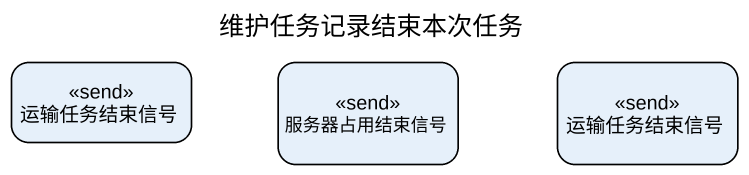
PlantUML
@startuml
title 维护任务记录结束本次任务
hide empty description
state 运输任务结束信号 <<send>>
state 服务器占用结束信号 <<send>>
state "运输任务结束信号" as 运输任务结束信号_2 <<send>>
@enduml
